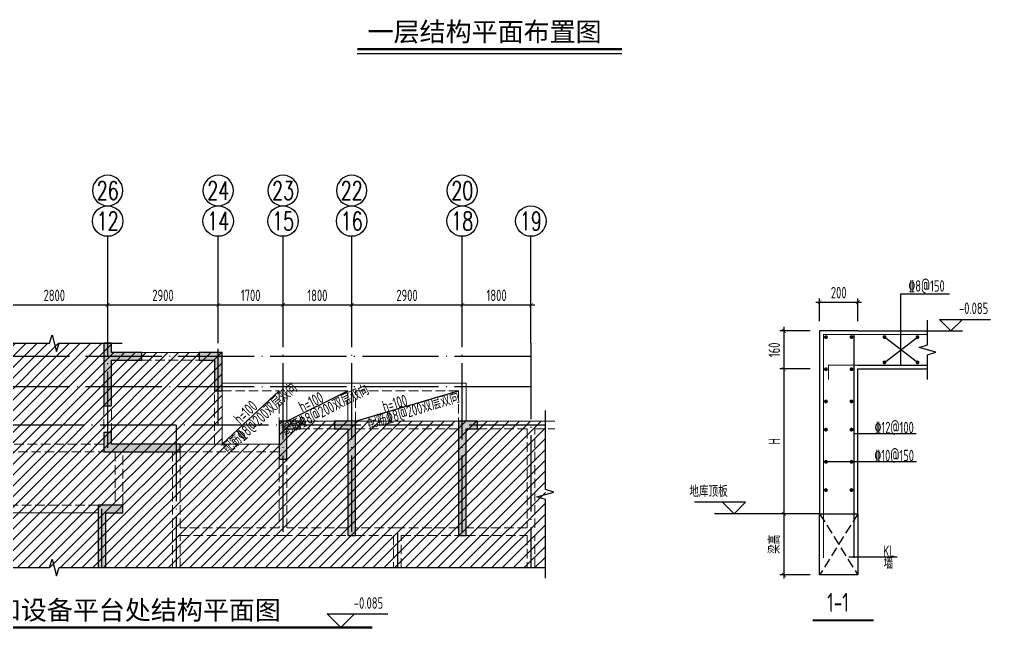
# Model space of a CAD drawing. Extents: x -812054 to 22247, y -644080 to 1003627.
# Drawn here: x -354419 to -328947, y -175478 to -159499 of the extents above; entities that cross this region are included whole.
import ezdxf
from ezdxf.enums import TextEntityAlignment as Align

# ---------------------------------------------------------------- set-up
doc = ezdxf.new("R2010")
doc.units = 0
doc.header["$LTSCALE"] = 1000
for name, pattern in [('__DASH', [0.35, 0.25, -0.1]), ('DASH', [0.35, 0.25, -0.1]), ('DOTE', [2.42, 2, -0.2, 0.02, -0.2])]:
    doc.linetypes.add(name, pattern=pattern)
doc.layers.get('0').update_dxf_attribs({"linetype": 'CONTINUOUS'})
doc.layers.get('DEFPOINTS').update_dxf_attribs({"linetype": 'CONTINUOUS'})
for name, color, linetype in [('A-AXIS', 1, 'CONTINUOUS'), ('A-DOTE', 10, 'DOTE'), ('AXIS_NUM', 7, 'CONTINUOUS'), ('DIM', 2, 'CONTINUOUS'), ('dsptext_beam', 7, 'CONTINUOUS'), ('HATCH', 8, 'CONTINUOUS'), ('NUM', 7, 'CONTINUOUS'), ('S-L主梁线', 4, 'DASH'), ('S-L梁编号', 6, 'CONTINUOUS'), ('S-Q墙填充', 252, 'CONTINUOUS'), ('S-Q墙实线', 6, 'CONTINUOUS'), ('S-X详图实线', 4, 'CONTINUOUS'), ('S-X详图标注', 3, 'CONTINUOUS'), ('S-X详图钢筋', 6, 'CONTINUOUS'), ('S-Y一般标注', 3, 'CONTINUOUS'), ('S-引出线', 40, 'CONTINUOUS'), ('S-文字', 7, 'CONTINUOUS'), ('S-标高', 3, 'CONTINUOUS'), ('S-楼板文字', 7, 'CONTINUOUS'), ('THIN', 7, 'CONTINUOUS')]:
    doc.layers.add(name, color=color, linetype=linetype)
doc.styles.add('-宋体', font='', dxfattribs={"width": 0.7, "height": 300, "bigfont": '宋体.TTF'})
doc.styles.add('TSSD_Axis', font='complex.shx', dxfattribs={"width": 0.7, "bigfont": 'hztxt.shx'})
doc.styles.add('TSSD_DIMENSION', font='Tssdeng.shx', dxfattribs={"width": 0.7, "bigfont": 'tssdchn.shx'})
doc.styles.add('TSSD_Label', font='Tssdeng.shx', dxfattribs={"width": 0.7, "bigfont": 'hztxt.shx'})
doc.styles.add('TSSD_Norm', font='Tssdeng.shx', dxfattribs={"bigfont": 'tssdchn.shx'})
doc.styles.add('TSSD_REIN', font='tssdeng.shx', dxfattribs={"width": 0.7, "height": 300, "bigfont": 'tssdchn.shx'})
doc.styles.get('-宋体').set_extended_font_data('SimSun')
doc.dimstyles.new('TSSD_100_100', dxfattribs={"dimtxt": 300, "dimasz": 100, "dimexe": 100, "dimexo": 250, "dimgap": 100, "dimtad": 1, "dimdec": 0, "dimzin": 0, "dimdsep": 46, "dimtxsty": 'TSSD_DIMENSION', "dimblk": 'ARCHTICK', "dimcen": 0, "dimdle": 100, "dimclrt": 7, "dimadec": 0, "dimazin": 0, "dimtfac": 1, "dimtdec": 0, "dimtix": 1, "dimtmove": 2, "dimatfit": 3, "dimldrblk": 'ARCHTICK', "dimfxl": 1, "dimtolj": 1, "dimtzin": 0, "dimarcsym": 0})
doc.dimstyles.new('TSSD_20_100', dxfattribs={"dimtxt": 300, "dimasz": 100, "dimexe": 100, "dimexo": 250, "dimgap": 100, "dimtad": 1, "dimdec": 0, "dimlfac": 0.2, "dimzin": 0, "dimdsep": 46, "dimtxsty": 'TSSD_DIMENSION', "dimblk": 'ARCHTICK', "dimcen": 0, "dimdle": 100, "dimclrt": 7, "dimadec": 0, "dimazin": 0, "dimtfac": 1, "dimtdec": 0, "dimtix": 1, "dimtmove": 2, "dimatfit": 3, "dimldrblk": 'ARCHTICK', "dimfxl": 1, "dimtolj": 1, "dimtzin": 0, "dimarcsym": 0})

# ---------------------------------------------------------------- blocks, each defined once
blk = doc.blocks.new('ts_axno')
at = {"color": 0, "linetype": 'ByBlock', "lineweight": -2}
blk.add_circle((0, 0), 0.5, dxfattribs=at)
at = {"color": 0, "linetype": 'ByBlock', "lineweight": -2, "style": 'TSSD_Axis', "width": 0.7}
blk.add_attdef('A', text='', height=0.6, dxfattribs=at).set_placement((0, 0), align=Align.MIDDLE_CENTER)
blk = doc.blocks.new('_ArchTick')
at = {"color": 0, "linetype": 'ByBlock', "const_width": 0.15}
blk.add_lwpolyline([(-0.5, -0.5), (0.5, 0.5)], dxfattribs=at)
blk = doc.blocks.new('*D857')
at = {"layer": 'DEFPOINTS', "color": 0, "transparency": 16777216}
for p in [(-248750, 346512), (-251550, 345512), (-248750, 345512)]:
    blk.add_point(p, dxfattribs=at)
at = {"layer": 'S-Y一般标注', "color": 0, "lineweight": -2, "transparency": 16777216}
for p, q in [((-251650, 346512), (-248650, 346512)), ((-251550, 345762), (-251550, 346612)), ((-248750, 345762), (-248750, 346612))]:
    blk.add_line(p, q, dxfattribs=at)
at = {"layer": 'S-Y一般标注', "color": 0, "lineweight": -2, "transparency": 16777216, "xscale": 100, "yscale": 100, "zscale": 100, "rotation": 180}
blk.add_blockref('_ArchTick', (-251550, 346512), dxfattribs=at)
at = {"layer": 'S-Y一般标注', "color": 0, "lineweight": -2, "transparency": 16777216, "xscale": 100, "yscale": 100, "zscale": 100}
blk.add_blockref('_ArchTick', (-248750, 346512), dxfattribs=at)
at = {"layer": 'S-Y一般标注', "color": 7, "transparency": 16777216, "insert": (-250150, 346762), "char_height": 300, "attachment_point": 5, "style": 'TSSD_DIMENSION'}
blk.add_mtext('\\A1;2800', dxfattribs=at)
blk = doc.blocks.new('*D858')
at = {"layer": 'DEFPOINTS', "color": 0, "transparency": 16777216}
for p in [(-245850, 346512), (-248750, 345512), (-245850, 345512)]:
    blk.add_point(p, dxfattribs=at)
at = {"layer": 'S-Y一般标注', "color": 0, "lineweight": -2, "transparency": 16777216}
for p, q in [((-248850, 346512), (-245750, 346512)), ((-248750, 345762), (-248750, 346612)), ((-245850, 345762), (-245850, 346612))]:
    blk.add_line(p, q, dxfattribs=at)
at = {"layer": 'S-Y一般标注', "color": 0, "lineweight": -2, "transparency": 16777216, "xscale": 100, "yscale": 100, "zscale": 100, "rotation": 180}
blk.add_blockref('_ArchTick', (-248750, 346512), dxfattribs=at)
at = {"layer": 'S-Y一般标注', "color": 0, "lineweight": -2, "transparency": 16777216, "xscale": 100, "yscale": 100, "zscale": 100}
blk.add_blockref('_ArchTick', (-245850, 346512), dxfattribs=at)
at = {"layer": 'S-Y一般标注', "color": 7, "transparency": 16777216, "insert": (-247300, 346762), "char_height": 300, "attachment_point": 5, "style": 'TSSD_DIMENSION'}
blk.add_mtext('\\A1;2900', dxfattribs=at)
blk = doc.blocks.new('*D859')
at = {"layer": 'DEFPOINTS', "color": 0, "transparency": 16777216}
for p in [(-244150, 346512), (-245850, 345512), (-244150, 345512)]:
    blk.add_point(p, dxfattribs=at)
at = {"layer": 'S-Y一般标注', "color": 0, "lineweight": -2, "transparency": 16777216}
for p, q in [((-245950, 346512), (-244050, 346512)), ((-245850, 345762), (-245850, 346612)), ((-244150, 345762), (-244150, 346612))]:
    blk.add_line(p, q, dxfattribs=at)
at = {"layer": 'S-Y一般标注', "color": 0, "lineweight": -2, "transparency": 16777216, "xscale": 100, "yscale": 100, "zscale": 100, "rotation": 180}
blk.add_blockref('_ArchTick', (-245850, 346512), dxfattribs=at)
at = {"layer": 'S-Y一般标注', "color": 0, "lineweight": -2, "transparency": 16777216, "xscale": 100, "yscale": 100, "zscale": 100}
blk.add_blockref('_ArchTick', (-244150, 346512), dxfattribs=at)
at = {"layer": 'S-Y一般标注', "color": 7, "transparency": 16777216, "insert": (-245000, 346762), "char_height": 300, "attachment_point": 5, "style": 'TSSD_DIMENSION'}
blk.add_mtext('\\A1;1700', dxfattribs=at)
blk = doc.blocks.new('*D860')
at = {"layer": 'DEFPOINTS', "color": 0, "transparency": 16777216}
for p in [(-242350, 346512), (-244150, 345512), (-242350, 345512)]:
    blk.add_point(p, dxfattribs=at)
at = {"layer": 'S-Y一般标注', "color": 0, "lineweight": -2, "transparency": 16777216}
for p, q in [((-244250, 346512), (-242250, 346512)), ((-244150, 345762), (-244150, 346612)), ((-242350, 345762), (-242350, 346612))]:
    blk.add_line(p, q, dxfattribs=at)
at = {"layer": 'S-Y一般标注', "color": 0, "lineweight": -2, "transparency": 16777216, "xscale": 100, "yscale": 100, "zscale": 100, "rotation": 180}
blk.add_blockref('_ArchTick', (-244150, 346512), dxfattribs=at)
at = {"layer": 'S-Y一般标注', "color": 0, "lineweight": -2, "transparency": 16777216, "xscale": 100, "yscale": 100, "zscale": 100}
blk.add_blockref('_ArchTick', (-242350, 346512), dxfattribs=at)
at = {"layer": 'S-Y一般标注', "color": 7, "transparency": 16777216, "insert": (-243250, 346762), "char_height": 300, "attachment_point": 5, "style": 'TSSD_DIMENSION'}
blk.add_mtext('\\A1;1800', dxfattribs=at)
blk = doc.blocks.new('*D861')
at = {"layer": 'DEFPOINTS', "color": 0, "transparency": 16777216}
for p in [(-239450, 346512), (-242350, 345512), (-239450, 345512)]:
    blk.add_point(p, dxfattribs=at)
at = {"layer": 'S-Y一般标注', "color": 0, "lineweight": -2, "transparency": 16777216}
for p, q in [((-242450, 346512), (-239350, 346512)), ((-242350, 345762), (-242350, 346612)), ((-239450, 345762), (-239450, 346612))]:
    blk.add_line(p, q, dxfattribs=at)
at = {"layer": 'S-Y一般标注', "color": 0, "lineweight": -2, "transparency": 16777216, "xscale": 100, "yscale": 100, "zscale": 100, "rotation": 180}
blk.add_blockref('_ArchTick', (-242350, 346512), dxfattribs=at)
at = {"layer": 'S-Y一般标注', "color": 0, "lineweight": -2, "transparency": 16777216, "xscale": 100, "yscale": 100, "zscale": 100}
blk.add_blockref('_ArchTick', (-239450, 346512), dxfattribs=at)
at = {"layer": 'S-Y一般标注', "color": 7, "transparency": 16777216, "insert": (-240900, 346762), "char_height": 300, "attachment_point": 5, "style": 'TSSD_DIMENSION'}
blk.add_mtext('\\A1;2900', dxfattribs=at)
blk = doc.blocks.new('*D862')
at = {"layer": 'DEFPOINTS', "color": 0, "transparency": 16777216}
for p in [(-237650, 346512), (-239450, 345512), (-237650, 345512)]:
    blk.add_point(p, dxfattribs=at)
at = {"layer": 'S-Y一般标注', "color": 0, "lineweight": -2, "transparency": 16777216}
for p, q in [((-239550, 346512), (-237550, 346512)), ((-239450, 345762), (-239450, 346612)), ((-237650, 345762), (-237650, 346612))]:
    blk.add_line(p, q, dxfattribs=at)
at = {"layer": 'S-Y一般标注', "color": 0, "lineweight": -2, "transparency": 16777216, "xscale": 100, "yscale": 100, "zscale": 100, "rotation": 180}
blk.add_blockref('_ArchTick', (-239450, 346512), dxfattribs=at)
at = {"layer": 'S-Y一般标注', "color": 0, "lineweight": -2, "transparency": 16777216, "xscale": 100, "yscale": 100, "zscale": 100}
blk.add_blockref('_ArchTick', (-237650, 346512), dxfattribs=at)
at = {"layer": 'S-Y一般标注', "color": 7, "transparency": 16777216, "insert": (-238550, 346762), "char_height": 300, "attachment_point": 5, "style": 'TSSD_DIMENSION'}
blk.add_mtext('\\A1;1800', dxfattribs=at)
blk = doc.blocks.new('*D1268')
at = {"layer": 'DEFPOINTS', "color": 0, "transparency": 16777216}
for p in [(-184625, 245043), (-185625, 244292), (-184625, 244292)]:
    blk.add_point(p, dxfattribs=at)
at = {"layer": 'DIM', "color": 0, "lineweight": -2, "transparency": 16777216}
for p, q in [((-185725, 245043), (-184525, 245043)), ((-185625, 244542), (-185625, 245143)), ((-184625, 244542), (-184625, 245143))]:
    blk.add_line(p, q, dxfattribs=at)
at = {"layer": 'DIM', "color": 0, "lineweight": -2, "transparency": 16777216, "xscale": 100, "yscale": 100, "zscale": 100, "rotation": 180}
blk.add_blockref('_ArchTick', (-185625, 245043), dxfattribs=at)
at = {"layer": 'DIM', "color": 0, "lineweight": -2, "transparency": 16777216, "xscale": 100, "yscale": 100, "zscale": 100}
blk.add_blockref('_ArchTick', (-184625, 245043), dxfattribs=at)
at = {"layer": 'DIM', "color": 7, "transparency": 16777216, "insert": (-185125, 245293), "char_height": 300, "attachment_point": 5, "style": 'TSSD_DIMENSION'}
blk.add_mtext('\\A1;200', dxfattribs=at)
blk = doc.blocks.new('*D1269')
at = {"layer": 'DEFPOINTS', "color": 0, "transparency": 16777216}
for p in [(-185625, 244292), (-186565, 243292), (-185625, 243292)]:
    blk.add_point(p, dxfattribs=at)
at = {"layer": 'DIM', "color": 0, "lineweight": -2, "transparency": 16777216}
for p, q in [((-185875, 244292), (-186665, 244292)), ((-186565, 244392), (-186565, 243192)), ((-185875, 243292), (-186665, 243292))]:
    blk.add_line(p, q, dxfattribs=at)
at = {"layer": 'DIM', "color": 0, "lineweight": -2, "transparency": 16777216, "xscale": 100, "yscale": 100, "zscale": 100}
for p, rotation in [((-186565, 244292), 90), ((-186565, 243292), 270)]:
    blk.add_blockref('_ArchTick', p, dxfattribs=dict(at, rotation=rotation))
at = {"layer": 'DIM', "color": 7, "transparency": 16777216, "insert": (-186815, 243792), "char_height": 300, "attachment_point": 5, "rotation": 90, "style": 'TSSD_DIMENSION'}
blk.add_mtext('\\A1;160', dxfattribs=at)
blk = doc.blocks.new('*D1270')
at = {"layer": 'DEFPOINTS', "color": 0, "transparency": 16777216}
for p in [(-185625, 239492), (-186565, 237892), (-185625, 237892)]:
    blk.add_point(p, dxfattribs=at)
at = {"layer": 'DIM', "color": 0, "lineweight": -2, "transparency": 16777216}
for p, q in [((-185875, 239492), (-186665, 239492)), ((-186565, 239592), (-186565, 237792)), ((-185875, 237892), (-186665, 237892))]:
    blk.add_line(p, q, dxfattribs=at)
at = {"layer": 'DIM', "color": 0, "lineweight": -2, "transparency": 16777216, "xscale": 100, "yscale": 100, "zscale": 100}
for p, rotation in [((-186565, 239492), 90), ((-186565, 237892), 270)]:
    blk.add_blockref('_ArchTick', p, dxfattribs=dict(at, rotation=rotation))
at = {"layer": 'DIM', "color": 7, "transparency": 16777216, "insert": (-186815, 238692), "char_height": 300, "attachment_point": 5, "rotation": 90, "style": 'TSSD_DIMENSION'}
blk.add_mtext('\\A1;梁高', dxfattribs=at)
blk = doc.blocks.new('*D1271')
at = {"layer": 'DEFPOINTS', "color": 0, "transparency": 16777216}
for p in [(-185625, 243292), (-186565, 239492), (-185625, 239492)]:
    blk.add_point(p, dxfattribs=at)
at = {"layer": 'DIM', "color": 0, "lineweight": -2, "transparency": 16777216}
for p, q in [((-185875, 243292), (-186665, 243292)), ((-186565, 243392), (-186565, 239392)), ((-185875, 239492), (-186665, 239492))]:
    blk.add_line(p, q, dxfattribs=at)
at = {"layer": 'DIM', "color": 0, "lineweight": -2, "transparency": 16777216, "xscale": 100, "yscale": 100, "zscale": 100}
for p, rotation in [((-186565, 243292), 90), ((-186565, 239492), 270)]:
    blk.add_blockref('_ArchTick', p, dxfattribs=dict(at, rotation=rotation))
at = {"layer": 'DIM', "color": 7, "transparency": 16777216, "insert": (-186815, 241392), "char_height": 300, "attachment_point": 5, "rotation": 90, "style": 'TSSD_DIMENSION'}
blk.add_mtext('\\A1;H', dxfattribs=at)
blk = doc.blocks.new('20210825.10322279')
at = {"layer": 'HATCH'}
h = blk.add_hatch(dxfattribs=at)
h.set_pattern_fill('METAL', color=252, scale=50, style=0)
h.set_pattern_definition([(45, (215650.65, -332357.04), (-141.42136, 141.42136), [])])
h.paths.add_polyline_path([(4500, 5523.7), (4500, 1684.2), (29980, 1684.2), (29980, 5523.7), (23000, 5523.7), (23000, 4924), (21500, 4924), (21500, 7323.7), (18600, 7323.7), (18600, 7573.7), (15600, 7573.7), (15600, 7323.7), (12700, 7323.7), (12700, 4924), (11200, 4924), (11200, 5523.7)])
at = {"layer": 'S-Q墙填充'}
h = blk.add_hatch(color=252, dxfattribs=at)
h.dxf.hatch_style = 1
h.paths.add_polyline_path([(18400, 7223.7), (18400, 5923.7), (18600, 5923.7), (18600, 7123.7), (19399.6, 7123.7), (19399.6, 7323.7), (18600, 7323.7), (18600, 7573.7), (18400, 7573.7)])
h = blk.add_hatch(color=252, dxfattribs=at)
h.dxf.hatch_style = 1
h.paths.add_polyline_path([(21500, 7323.7), (20900.1, 7323.7), (20900.1, 7123.7), (21300, 7123.7), (21300, 6323.7), (21500, 6323.7)])
h = blk.add_hatch(color=252, dxfattribs=at)
h.dxf.hatch_style = 1
h.paths.add_polyline_path([(23000, 5523.7), (23000, 4523.7), (23200, 4523.7), (23200, 5323.7), (23549.9, 5323.7), (23549.9, 5523.7)])
h = blk.add_hatch(color=252, dxfattribs=at)
h.dxf.hatch_style = 1
h.paths.add_polyline_path([(25000, 5523.7), (24450, 5523.7), (24450, 5323.7), (24800, 5323.7), (24800, 2523.7), (25000, 2523.7)])
h = blk.add_hatch(color=252, dxfattribs=at)
h.dxf.hatch_style = 1
h.paths.add_polyline_path([(27700, 5523.7), (27700, 2523.7), (27900, 2523.7), (27900, 5323.7), (28199.9, 5323.7), (28199.9, 5523.7)])
h = blk.add_hatch(color=252, dxfattribs=at)
h.dxf.hatch_style = 1
h.paths.add_polyline_path([(18600, 4924), (18600, 5224), (18400, 5224), (18400, 4724), (18799.9, 4724), (20400, 4724), (20400, 4924), (18799.9, 4924)])
h = blk.add_hatch(color=252, dxfattribs=at)
h.dxf.hatch_style = 1
h.paths.add_polyline_path([(18250, 1684.2), (18450, 1684.2), (18450, 3123.7), (18899.9, 3123.7), (18899.9, 3323.7), (18250, 3323.7)])
at = {"layer": 'A-AXIS'}
for p, q in [((18500, 7573.7), (18500, 10373.7)), ((21400, 7573.7), (21400, 10373.7)), ((23100, 7573.7), (23100, 10373.7)), ((24900, 7573.7), (24900, 10373.7)), ((27800, 7573.7), (27800, 10373.7)), ((29600, 7573.7), (29600, 10373.7))]:
    blk.add_line(p, q, dxfattribs=at)
at = {"layer": 'A-DOTE'}
for p, q in [((18500, 4824), (18500, 7573.7)), ((21400, 5423.7), (21400, 7573.7)), ((23100, 2623.7), (23100, 7573.7)), ((24900, 2623.7), (24900, 7573.7)), ((27800, 2623.7), (27800, 7573.7)), ((29600, 7573.7), (29600, 1684.2)), ((29600, 7223.7), (3600, 7223.7)), ((29600, 6423.7), (3600, 6423.7)), ((29980, 5423.7), (3600, 5423.7)), ((20299.8, 5423.7), (20299.9, 1684.2)), ((18350, 1684.2), (18350, 3223.7)), ((26100, 2623.7), (26100, 1684.2))]:
    blk.add_line(p, q, dxfattribs=at)
at = {"layer": 'S-L主梁线', "linetype": 'ByBlock', "lineweight": 18}
for p, q in [((20900.1, 7323.7), (19399.6, 7323.7)), ((23100, 6523.7), (21500, 6523.7)), ((24900, 6523.7), (23100, 6523.7)), ((27900, 6523.7), (24900, 6523.7)), ((27900, 5523.7), (27900, 6523.7)), ((21500, 6323.7), (21500, 4924)), ((23200, 6323.7), (24800, 6323.7)), ((23200, 5523.7), (23200, 6323.7)), ((24800, 6323.7), (24800, 5523.7)), ((24450, 5523.7), (23549.9, 5523.7)), ((27700, 5523.7), (25000, 5523.7)), ((30224.5, 5523.7), (28199.9, 5523.7)), ((20400, 4924), (23000, 4924)), ((15950, 3123.7), (18250, 3123.7))]:
    blk.add_line(p, q, dxfattribs=at)
at = {"layer": 'S-L主梁线', "linetype": 'DASH', "lineweight": 18}
for p, q in [((19399.6, 7123.7), (20900.1, 7123.7)), ((21300, 4924), (21300, 6323.7)), ((21500, 6323.7), (23000, 6323.7)), ((23000, 6323.7), (23000, 5523.7)), ((25000, 6323.7), (27700, 6323.7)), ((25000, 5523.7), (25000, 6323.7)), ((27700, 6323.7), (27700, 5523.7)), ((18400, 5923.7), (18400, 5224)), ((18600, 5224), (18600, 5923.7)), ((23549.9, 5323.7), (24450, 5323.7)), ((25000, 5323.7), (27700, 5323.7)), ((28199.9, 5323.7), (29500, 5323.7)), ((29500, 5323.7), (29500, 2723.7)), ((29700, 2723.7), (29700, 5323.7)), ((29700, 5323.7), (30224.5, 5323.7)), ((18400, 4924), (15800, 4924)), ((15800, 4724), (18400, 4724)), ((18699.9, 4724), (18699.9, 3323.7)), ((18899.9, 3323.7), (18899.9, 4724)), ((20200, 4724), (20200, 2623.7)), ((20400, 2723.7), (20400, 4724)), ((23000, 4724), (20400, 4724)), ((23000, 4523.7), (23000, 2723.7)), ((23200, 2723.7), (23200, 4523.7)), ((18250, 3323.7), (15950, 3323.7)), ((20200, 2623.7), (20200, 1684.2)), ((23000, 2723.7), (20400, 2723.7)), ((24800, 2723.7), (23200, 2723.7)), ((26100, 2723.7), (25000, 2723.7)), ((27700, 2723.7), (26100, 2723.7)), ((29500, 2723.7), (27900, 2723.7)), ((20400, 2523.7), (23100, 2523.7)), ((20400, 1684.2), (20400, 2523.7)), ((23100, 2523.7), (24800, 2523.7)), ((25000, 2523.7), (26000, 2523.7)), ((26000, 2523.7), (26000, 1684.2)), ((26200, 2523.7), (27700, 2523.7)), ((26200, 1684.2), (26200, 2523.7)), ((27900, 2523.7), (29500, 2523.7)), ((29500, 2523.7), (29500, 1684.2)), ((29700, 1684.2), (29700, 2523.7))]:
    blk.add_line(p, q, dxfattribs=at)
at = {"layer": 'S-Q墙实线'}
for points in [[(18400, 7223.7), (18400, 5923.7), (18600, 5923.7), (18600, 7123.7), (19399.6, 7123.7), (19399.6, 7323.7), (18600, 7323.7), (18600, 7573.7), (18400, 7573.7)], [(21500, 7323.7), (20900.1, 7323.7), (20900.1, 7123.7), (21300, 7123.7), (21300, 6323.7), (21500, 6323.7)], [(23000, 5523.7), (23000, 4523.7), (23200, 4523.7), (23200, 5323.7), (23549.9, 5323.7), (23549.9, 5523.7)], [(25000, 5523.7), (24450, 5523.7), (24450, 5323.7), (24800, 5323.7), (24800, 2523.7), (25000, 2523.7)], [(27700, 5523.7), (27700, 2523.7), (27900, 2523.7), (27900, 5323.7), (28199.9, 5323.7), (28199.9, 5523.7)], [(18600, 4924), (18600, 5224), (18400, 5224), (18400, 4724), (18799.9, 4724), (20400, 4724), (20400, 4924), (18799.9, 4924)]]:
    blk.add_lwpolyline(points, close=True, dxfattribs=at)
blk.add_lwpolyline([(18450, 1684.2), (18450, 2623.7), (18450, 3123.7), (18899.9, 3123.7), (18899.9, 3323.7), (18250, 3323.7), (18250, 2623.7), (18250, 1684.2)], dxfattribs=at)
at = {"layer": 'S-引出线'}
for p, q in [((21500, 4924), (23000, 6323.7)), ((23200, 5523.7), (24800, 6323.7)), ((25000, 5523.7), (27700, 6323.7))]:
    blk.add_line(p, q, dxfattribs=at)
at = {"layer": 'S-引出线', "color": 3, "const_width": 56}
blk.add_lwpolyline([(11176.2, 112), (25443.6, 112)], dxfattribs=at)
at = {"layer": 'S-标高'}
for p, q in [((24613.2, 112), (24253.2, 472)), ((24253.2, 472), (25847.2, 472)), ((24613.2, 112), (24973.2, 472))]:
    blk.add_line(p, q, dxfattribs=at)
at = {"layer": 'THIN'}
for points in [[(15320, 7573.7), (16970, 7573.7), (17040, 7793.7), (17160, 7353.7), (17230, 7573.7), (18880, 7573.7)], [(29980, 1404.2), (29980, 3473.9), (29760, 3543.9), (30200, 3663.9), (29980, 3733.9), (29980, 5803.7)], [(4220, 1684.2), (16970, 1684.2), (17040, 1904.2), (17160, 1464.2), (17230, 1684.2), (29980, 1684.2)]]:
    blk.add_lwpolyline(points, dxfattribs=at)
at = {"layer": 'A-AXIS'}
ref = blk.add_blockref('ts_axno', (18500, 11573.7), dxfattribs=dict(at, xscale=-800, yscale=800, zscale=800))
ref.add_attrib('17', '26', dxfattribs={"layer": 'AXIS_NUM', "height": 480, "style": 'TSSD_Axis', "width": 0.7}).set_placement((18500, 11573.7), align=Align.MIDDLE_CENTER)
ref = blk.add_blockref('ts_axno', (21400, 11573.7), dxfattribs=dict(at, xscale=-800, yscale=800, zscale=800))
ref.add_attrib('16', '24', dxfattribs={"layer": 'AXIS_NUM', "height": 480, "style": 'TSSD_Axis', "width": 0.7}).set_placement((21400, 11573.7), align=Align.MIDDLE_CENTER)
ref = blk.add_blockref('ts_axno', (23100, 11573.7), dxfattribs=dict(at, xscale=-800, yscale=800, zscale=800))
ref.add_attrib('15', '23', dxfattribs={"layer": 'AXIS_NUM', "height": 480, "style": 'TSSD_Axis', "width": 0.7}).set_placement((23100, 11573.7), align=Align.MIDDLE_CENTER)
ref = blk.add_blockref('ts_axno', (24900, 11573.7), dxfattribs=dict(at, xscale=-800, yscale=800, zscale=800))
ref.add_attrib('14', '22', dxfattribs={"layer": 'AXIS_NUM', "height": 480, "style": 'TSSD_Axis', "width": 0.7}).set_placement((24900, 11573.7), align=Align.MIDDLE_CENTER)
ref = blk.add_blockref('ts_axno', (27800, 11573.7), dxfattribs=dict(at, xscale=-800, yscale=800, zscale=800))
ref.add_attrib('13', '20', dxfattribs={"layer": 'AXIS_NUM', "height": 480, "style": 'TSSD_Axis', "width": 0.7}).set_placement((27800, 11573.7), align=Align.MIDDLE_CENTER)
ref = blk.add_blockref('ts_axno', (18500, 10773.7), dxfattribs=dict(at, xscale=800, yscale=800, zscale=800))
ref.add_attrib('7', '12', dxfattribs={"layer": 'AXIS_NUM', "height": 480, "style": 'TSSD_Axis', "width": 0.7}).set_placement((18500, 10773.7), align=Align.MIDDLE_CENTER)
ref = blk.add_blockref('ts_axno', (21400, 10773.7), dxfattribs=dict(at, xscale=800, yscale=800, zscale=800))
ref.add_attrib('8', '14', dxfattribs={"layer": 'AXIS_NUM', "height": 480, "style": 'TSSD_Axis', "width": 0.7}).set_placement((21400, 10773.7), align=Align.MIDDLE_CENTER)
ref = blk.add_blockref('ts_axno', (23100, 10773.7), dxfattribs=dict(at, xscale=800, yscale=800, zscale=800))
ref.add_attrib('9', '15', dxfattribs={"layer": 'AXIS_NUM', "height": 480, "style": 'TSSD_Axis', "width": 0.7}).set_placement((23100, 10773.7), align=Align.MIDDLE_CENTER)
ref = blk.add_blockref('ts_axno', (24900, 10773.7), dxfattribs=dict(at, xscale=800, yscale=800, zscale=800))
ref.add_attrib('10', '16', dxfattribs={"layer": 'AXIS_NUM', "height": 480, "style": 'TSSD_Axis', "width": 0.7}).set_placement((24900, 10773.7), align=Align.MIDDLE_CENTER)
ref = blk.add_blockref('ts_axno', (27800, 10773.7), dxfattribs=dict(at, xscale=800, yscale=800, zscale=800))
ref.add_attrib('11', '18', dxfattribs={"layer": 'AXIS_NUM', "height": 480, "style": 'TSSD_Axis', "width": 0.7}).set_placement((27800, 10773.7), align=Align.MIDDLE_CENTER)
ref = blk.add_blockref('ts_axno', (29600, 10773.7), dxfattribs=dict(at, xscale=800, yscale=800, zscale=800))
ref.add_attrib('12', '19', dxfattribs={"layer": 'AXIS_NUM', "height": 480, "style": 'TSSD_Axis', "width": 0.7}).set_placement((29600, 10773.7), align=Align.MIDDLE_CENTER)
at = {"layer": 'S-文字', "style": '-宋体'}
blk.add_text('一层北侧阳台和设备平台处结构平面图', height=500, dxfattribs=at).set_placement((11448.7, 318.5))
at = {"layer": 'S-标高', "style": 'TSSD_Label', "width": 0.7}
blk.add_text('-0.085', height=300, dxfattribs=at).set_placement((25724.1, 514.4), align=Align.BOTTOM_RIGHT)
at = {"layer": 'S-楼板文字', "style": 'TSSD_REIN', "width": 0.7}
for s, rotation, p in [('配筋%%1328@200双层双向', 43.01975, (21683.7, 4649)), ('配筋%%1328@200双层双向', 26.56504, (23158, 5129.4)), ('h=100', 26.56504, (23605.4, 5747.3)), ('配筋%%1328@200双层双向', 16.50441, (25365.8, 5315.6)), ('h=100', 16.50441, (25757.1, 5757.9)), ('h=100', 43.01975, (21974.8, 5424.3))]:
    blk.add_text(s, height=300, rotation=rotation, dxfattribs=at).set_placement(p)
at = {"layer": 'S-Y一般标注'}
for base, p1, p2, picture, middle in [((18500, 8573.7), (15700, 7573.7), (18500, 7573.7), '*D857', (17100, 8823.7)), ((21400, 8573.7), (18500, 7573.7), (21400, 7573.7), '*D858', (19950, 8823.7)), ((23100, 8573.7), (21400, 7573.7), (23100, 7573.7), '*D859', (22250, 8823.7)), ((24900, 8573.7), (23100, 7573.7), (24900, 7573.7), '*D860', (24000, 8823.7)), ((27800, 8573.7), (24900, 7573.7), (27800, 7573.7), '*D861', (26350, 8823.7)), ((29600, 8573.7), (27800, 7573.7), (29600, 7573.7), '*D862', (28700, 8823.7))]:
    dim = blk.add_linear_dim(base=base, p1=p1, p2=p2, dimstyle='TSSD_100_100', dxfattribs=at)
    dim.commit()
    dim.dimension.update_dxf_attribs({"geometry": picture, "text_midpoint": middle, "insert": (267250.4, -337937.9)})
blk = doc.blocks.new('20210825.10592869')
at = {"layer": 'NUM', "const_width": 50, "elevation": 0}
blk.add_lwpolyline([(3101.8, 0), (4700.2, 0)], dxfattribs=at)
at = {"layer": 'S-X详图实线'}
for points in [[(5418.2, 6697.5), (5418.2, 8562.5), (6689.4, 8562.5)], [(4284.7, 7597.5), (3284.7, 7597.5), (3284.7, 2797.5)], [(4284.7, 7597.5), (6111.7, 7597.5)], [(4985.4, 6768.1), (5851, 7431.5)], [(5851, 6768.1), (4985.4, 7431.5)], [(4284.7, 6697.5), (6111.7, 6697.5)], [(4284.7, 2797.5), (4284.7, 6597.5)], [(4284.7, 6597.5), (6111.7, 6597.5)], [(5818.1, 4894.8), (4184.7, 4894.8)], [(5825, 4160.6), (3474.7, 4160.6)], [(3284.7, 2797.5), (530.1, 2797.5)], [(5314.5, 1656.4), (4047.8, 1656.4)]]:
    blk.add_lwpolyline(points, dxfattribs=at)
blk.add_lwpolyline([(3284.7, 2797.5), (4284.7, 2797.5), (4284.7, 1197.5), (3284.7, 1197.5)], close=True, dxfattribs=at)
at = {"layer": 'S-X详图实线', "linetype": '__DASH'}
for points in [[(3284.7, 2797.5), (4284.7, 1197.5)], [(4284.7, 2797.5), (3284.7, 1197.5)]]:
    blk.add_lwpolyline(points, dxfattribs=at)
at = {"layer": 'S-X详图标注'}
for p, q in [((6727.5, 7597.5), (6427.5, 7897.5)), ((6427.5, 7897.5), (7027.5, 7897.5)), ((6727.5, 7597.5), (7027.5, 7897.5)), ((7027.5, 7897.5), (7767.9, 7897.5)), ((6111.7, 7597.5), (7027.5, 7597.5)), ((740.4, 3097.5), (0, 3097.5)), ((1040.4, 2797.5), (740.4, 3097.5)), ((1340.4, 3097.5), (740.4, 3097.5)), ((1040.4, 2797.5), (1340.4, 3097.5)), ((1297.9, 2797.5), (740.4, 2797.5))]:
    blk.add_line(p, q, dxfattribs=at)
at = {"layer": 'S-X详图钢筋', "const_width": 30}
for points in [[(4184.7, 1633.3), (4184.7, 7497.5), (3384.7, 7497.5), (3384.7, 1633.3)], [(3384.7, 6419.3), (3384.7, 7497.5), (6111.7, 7497.5)], [(6111.7, 6697.5), (3519.2, 6697.5), (3519.2, 6316.8)]]:
    blk.add_lwpolyline(points, dxfattribs=at)
at = {"layer": 'S-X详图钢筋', "const_width": 50}
for points in [[(3474.7, 7431.5, -1), (3424.7, 7431.5, -1)], [(4094.7, 7431.5, 1), (4144.7, 7431.5, 1)], [(4960.4, 7431.5, 1), (5010.4, 7431.5, 1)], [(5826, 7431.5, 1), (5876, 7431.5, 1)], [(3474.7, 6587.8, -1), (3424.7, 6587.8, -1)], [(4094.7, 6587.8, 1), (4144.7, 6587.8, 1)], [(4960.4, 6768.1, 1), (5010.4, 6768.1, 1)], [(5826, 6768.1, 1), (5876, 6768.1, 1)], [(3474.7, 5744.1, -1), (3424.7, 5744.1, -1)], [(4094.7, 5744.1, 1), (4144.7, 5744.1, 1)], [(3474.7, 5003.5, -1), (3424.7, 5003.5, -1)], [(4094.7, 5003.5, 1), (4144.7, 5003.5, 1)], [(3474.7, 4159.8, -1), (3424.7, 4159.8, -1)], [(4094.7, 4159.8, 1), (4144.7, 4159.8, 1)], [(3474.7, 3419.2, -1), (3424.7, 3419.2, -1)], [(4094.7, 3419.2, 1), (4144.7, 3419.2, 1)]]:
    blk.add_lwpolyline(points, format="xyb", close=True, dxfattribs=at)
at = {"layer": 'THIN'}
blk.add_lwpolyline([(6111.7, 6317.5), (6111.7, 6967.5), (6331.7, 7037.5), (5891.7, 7157.5), (6111.7, 7227.5), (6111.7, 7877.5)], dxfattribs=at)
at = {"layer": 'NUM', "style": 'TSSD_Norm', "width": 0.7}
blk.add_text('1-1', height=500, dxfattribs=at).set_placement((3484.5, 73.1, 0), align=Align.BOTTOM_LEFT)
at = {"layer": 'S-X详图标注', "color": 1, "style": 'TSSD_REIN', "width": 0.7}
for s, p in [('%%1328@150', (6088.9, 8623)), ('%%13212@100', (5240, 4910))]:
    blk.add_text(s, height=300, dxfattribs=at).set_placement(p, align=Align.CENTER)
at = {"layer": 'S-X详图标注', "style": 'TSSD_REIN', "width": 0.7}
for s, p in [('-0.085', (7706, 7947.5)), ('地库顶板', (874.4, 3147.5))]:
    blk.add_text(s, height=300, dxfattribs=at).set_placement(p, align=Align.BOTTOM_RIGHT)
for s, p in [('%%13210@150', (5240, 4175.8)), ('KL', (5103.1, 1666.8)), ('墙', (5086.9, 1353.6))]:
    blk.add_text(s, height=300, dxfattribs=at).set_placement(p, align=Align.CENTER)
at = {"layer": 'DIM'}
dim = blk.add_linear_dim(base=(4284.7, 8348.4), p1=(3284.7, 7597.5), p2=(4284.7, 7597.5), dimstyle='TSSD_20_100', dxfattribs=at)
dim.commit()
dim.dimension.update_dxf_attribs({"geometry": '*D1268', "text_midpoint": (3784.7, 8598.4), "insert": (188909.7, -236694.9)})
for base, p1, p2, text, picture, middle in [((2345, 6597.5), (3284.7, 7597.5), (3284.7, 6597.5), '160', '*D1269', (2095, 7097.5)), ((2345, 2797.5), (3284.7, 6597.5), (3284.7, 2797.5), 'H', '*D1271', (2095, 4697.5)), ((2345, 1197.5), (3284.7, 2797.5), (3284.7, 1197.5), '梁高', '*D1270', (2095, 1997.5))]:
    dim = blk.add_linear_dim(base=base, p1=p1, p2=p2, angle=90, text=text, dimstyle='TSSD_20_100', dxfattribs=at)
    dim.commit()
    dim.dimension.update_dxf_attribs({"geometry": picture, "text_midpoint": middle, "insert": (188909.7, -236694.9)})

msp = doc.modelspace()

# ---------------------------------------------------------------- linework, layer by layer
at = {"layer": 'S-引出线', "color": 3, "const_width": 56}
msp.add_lwpolyline([(-345558.73, -160278.62), (-338614.74, -160278.62)], dxfattribs=at)
at = {"layer": 'S-引出线', "color": 3}
msp.add_lwpolyline([(-345558.73, -160390.62), (-338614.74, -160390.62)], dxfattribs=at)

# ---------------------------------------------------------------- block references
at = {"layer": 'dsptext_beam'}
msp.add_blockref('20210825.10592869', (-336714.53, -175263.32), dxfattribs=at)
at = {"layer": 'S-L梁编号'}
msp.add_blockref('20210825.10322279', (-370603.87, -175561.59), dxfattribs=at)

# ---------------------------------------------------------------- texts
at = {"layer": 'S-文字', "style": '-宋体'}
msp.add_text('一层结构平面布置图', height=500, dxfattribs=at).set_placement((-345286.25, -160072.1))

doc.saveas('drawing.dxf')
